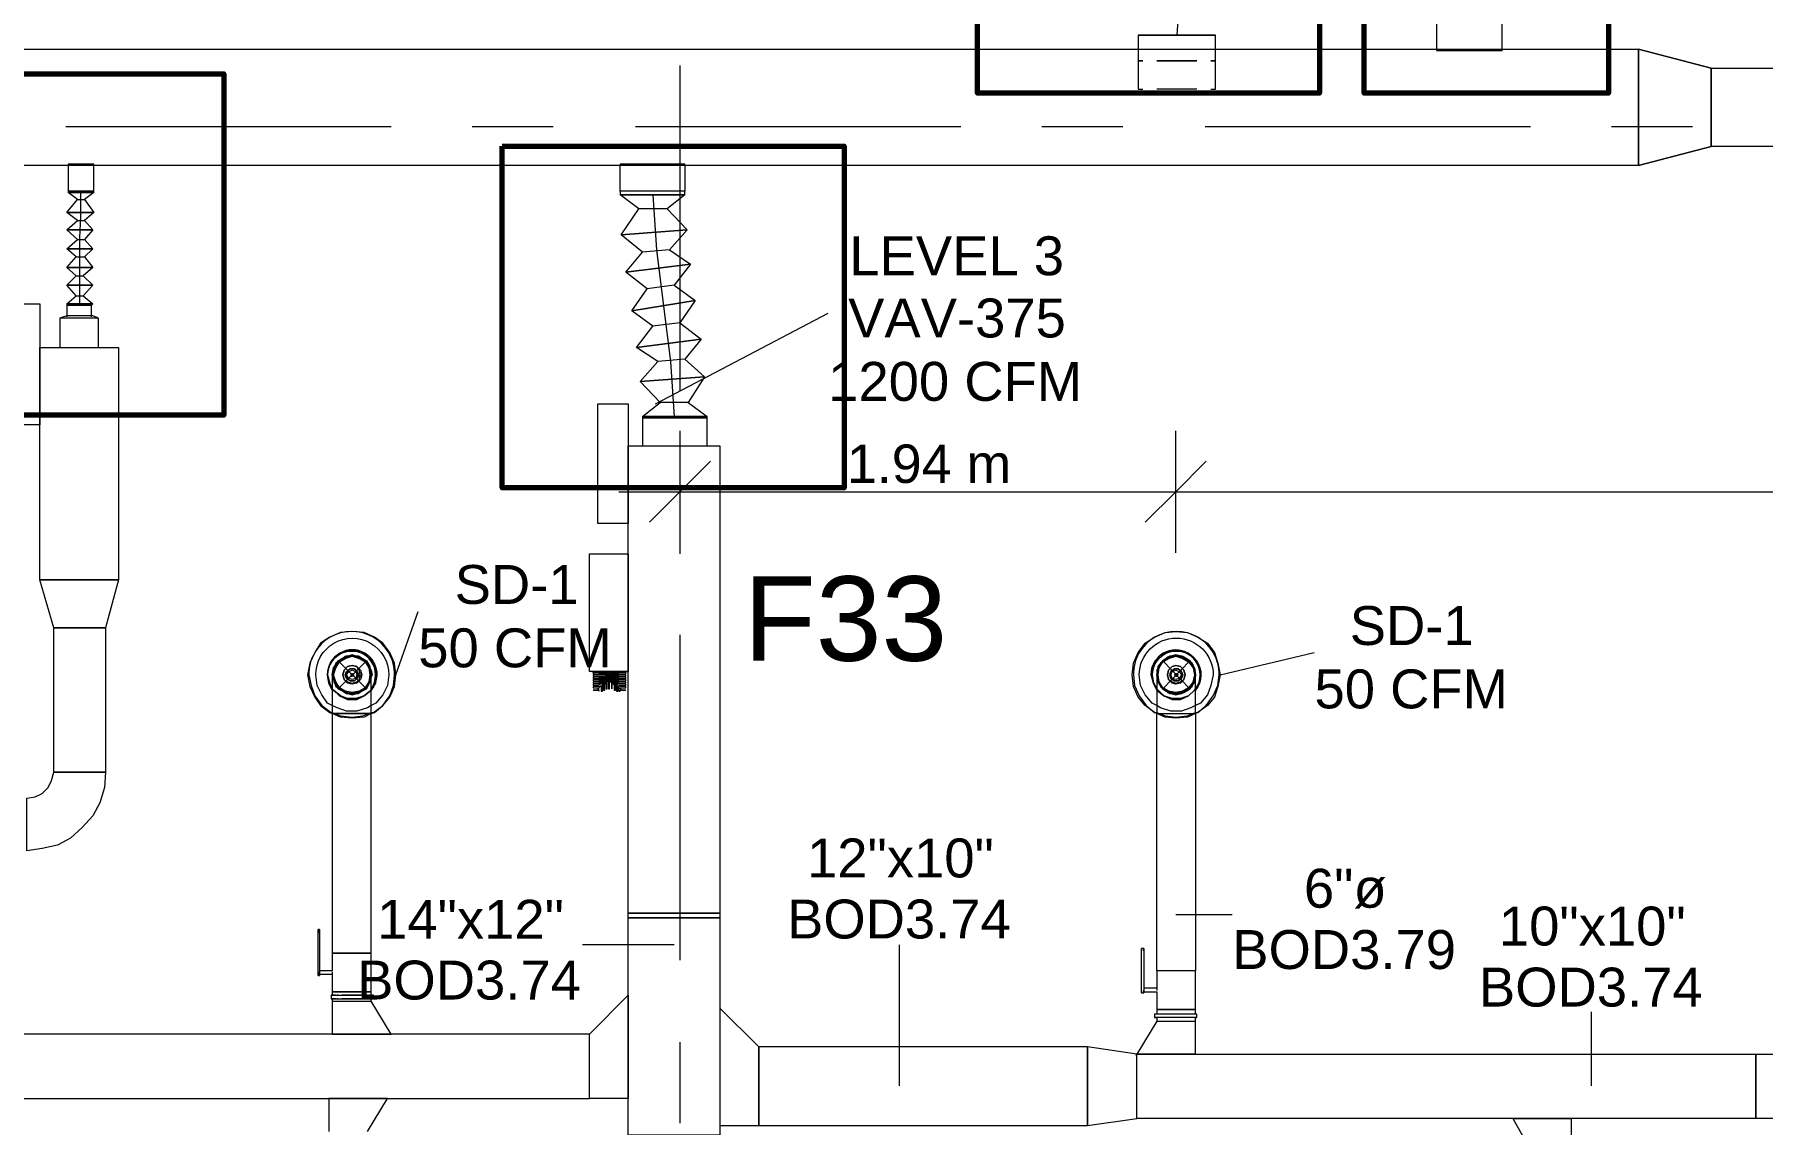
# Model space of a CAD drawing. Header units: metres. Extents: x -2 to 237, y -8 to 52.
# Drawn here: x 13.54 to 20.28, y 10.56 to 14.81 of the extents above; entities that cross this region are included whole.
import ezdxf

# ---------------------------------------------------------------- set-up
doc = ezdxf.new("R2010")
doc.units = ezdxf.units.M
doc.layers.add('HVAC - Ductos', color=5, linetype='Continuous', lineweight=0)
doc.layers.add('PDF4_Text', color=7, linetype='Continuous', lineweight=0)
doc.layers.add('PDF4_Geometry', color=7, linetype='Continuous', lineweight=0, true_color=0xaaaaaa)
doc.styles.add('PDF Arial-BoldMT-Identity-H', font='arial.ttf')
doc.styles.add('PDF Helvetica', font='')
doc.styles.get('PDF Helvetica').set_extended_font_data('Helvetica')

msp = doc.modelspace()

# ---------------------------------------------------------------- linework, layer by layer
at = {"layer": 'HVAC - Ductos', "lineweight": 0}
for points in [[(18.0143, 15.0908), (18.0097, 14.9487), (18.0006, 14.8113)], [(19.2697, 14.7564), (19.2697, 14.8617), (19.2651, 14.8617), (19.2513, 14.8617), (19.2285, 14.8617), (19.2055, 14.8617), (19.1734, 14.8617), (19.1414, 14.8617), (19.1093, 14.8617), (19.0772, 14.8617), (19.0498, 14.8617), (19.0314, 14.8617), (19.0176, 14.8617), (19.0131, 14.8617), (19.0131, 14.7564)], [(17.8494, 14.8113), (17.8494, 14.7564)], [(18.1517, 14.7564), (18.1517, 14.8113)], [(17.8494, 14.7564), (17.8494, 14.7105), (17.854, 14.7105), (17.8677, 14.7105), (17.854, 14.7105), (17.8494, 14.7105), (17.8494, 14.6098), (17.8494, 14.6006), (17.854, 14.6006), (17.8677, 14.6006)], [(18.1335, 14.6006), (18.1471, 14.6006), (18.1517, 14.6006), (18.1517, 14.6098), (18.1517, 14.7105), (18.1471, 14.7105), (18.1335, 14.7105), (18.1471, 14.7105), (18.1517, 14.7105), (18.1517, 14.7564)], [(19.0131, 14.7564), (19.0131, 14.7518), (19.0176, 14.7518), (19.0314, 14.7518), (19.0498, 14.7518), (19.0772, 14.7518), (19.1093, 14.7518), (19.1414, 14.7518), (19.1734, 14.7518), (19.2055, 14.7518), (19.2285, 14.7518), (19.2513, 14.7518), (19.2651, 14.7518), (19.2697, 14.7518), (19.2697, 14.7564)], [(19.8011, 14.3028), (19.8011, 14.7564)], [(20.0852, 14.683), (20.0852, 14.3761)], [(18.0784, 14.6006), (18.0418, 14.6006), (18.0006, 14.6006), (17.9639, 14.6006), (17.9272, 14.6006), (17.9226, 14.6006)], [(19.8011, 14.3028), (20.0852, 14.3761), (19.8011, 14.3028)], [(13.7763, 14.3028), (13.7763, 14.3073), (13.7717, 14.3073), (13.7671, 14.3073), (13.758, 14.3073), (13.7488, 14.3073), (13.7397, 14.3073), (13.7259, 14.3073), (13.7122, 14.3073), (13.6984, 14.3073), (13.6892, 14.3073), (13.68, 14.3073), (13.6755, 14.3073), (13.6755, 14.3028)], [(13.6755, 14.3028), (13.6755, 14.202), (13.68, 14.202), (13.6892, 14.202), (13.6984, 14.202), (13.7122, 14.202), (13.7259, 14.202), (13.7397, 14.202), (13.7488, 14.202), (13.758, 14.202), (13.7671, 14.202), (13.7717, 14.202), (13.7763, 14.202), (13.7763, 14.3028)], [(13.7763, 14.3073), (13.7717, 14.3073)], [(16.0809, 14.3028), (16.0809, 14.3073), (16.0763, 14.3073), (16.0671, 14.3073), (16.0442, 14.3073), (16.0213, 14.3073), (15.9892, 14.3073), (15.9571, 14.3073), (15.9251, 14.3073), (15.893, 14.3073), (15.8655, 14.3073), (15.8472, 14.3073), (15.8334, 14.3073), (15.8288, 14.3073), (15.8288, 14.3028)], [(16.0121, 14.1332), (16.09, 14.0508), (15.8334, 14.0324), (15.9022, 14.1332), (15.8288, 14.1882), (16.0809, 14.1882), (16.0809, 14.202), (16.0763, 14.202), (16.0671, 14.202), (16.0442, 14.202), (16.0213, 14.202), (15.9892, 14.202), (15.9571, 14.202), (15.9251, 14.202), (15.893, 14.202), (15.8655, 14.202), (15.8472, 14.202), (15.8334, 14.202), (15.8288, 14.202), (15.8288, 14.3028)], [(16.0809, 14.3028), (16.0809, 14.202), (16.0763, 14.202), (16.0671, 14.202), (16.0442, 14.202), (16.0213, 14.202), (15.9892, 14.202), (15.9571, 14.202), (15.9251, 14.202), (15.893, 14.202), (15.8655, 14.202), (15.8472, 14.202), (15.8334, 14.202), (15.8288, 14.202), (15.8288, 14.1882), (16.0809, 14.1882), (16.0121, 14.1332), (15.9022, 14.1332)], [(13.7122, 14.1699), (13.6755, 14.1974), (13.7763, 14.1974), (13.7397, 14.1699), (13.7763, 14.1195), (13.6709, 14.1195), (13.7122, 14.1699), (13.7397, 14.1699)], [(13.7763, 14.1974), (13.7763, 14.202), (13.7717, 14.202), (13.7671, 14.202), (13.758, 14.202), (13.7488, 14.202), (13.7397, 14.202), (13.7259, 14.202), (13.7122, 14.202), (13.6984, 14.202), (13.6892, 14.202), (13.68, 14.202), (13.6755, 14.202), (13.6755, 14.1974)], [(13.7213, 13.7621), (13.7213, 13.8492), (13.7213, 13.9362), (13.7213, 14.0187), (13.7259, 14.1058), (13.7259, 14.1974)], [(15.9571, 14.1882), (15.9709, 13.9729), (15.9984, 13.753), (16.0259, 13.5376), (16.0396, 13.3223)], [(13.7122, 14.0874), (13.6709, 14.1195), (13.7763, 14.1195), (13.7397, 14.0874), (13.7717, 14.0508), (13.6709, 14.0508), (13.7122, 14.0874), (13.7397, 14.0874)], [(13.7122, 14.0141), (13.6709, 14.0508), (13.7717, 14.0508), (13.7397, 14.0141), (13.7717, 13.9775), (13.6709, 13.9775), (13.7122, 14.0141), (13.7397, 14.0141)], [(16.0213, 13.9729), (16.1037, 13.9179), (15.8518, 13.8859), (15.9159, 13.9637), (15.8334, 14.0324), (16.09, 14.0508), (16.0213, 13.9729), (15.9159, 13.9637)], [(13.7076, 13.9454), (13.6709, 13.9775), (13.7717, 13.9775), (13.7397, 13.9454), (13.7717, 13.9042), (13.6709, 13.9042), (13.7076, 13.9454), (13.7397, 13.9454)], [(13.7076, 13.8721), (13.6709, 13.9042), (13.7717, 13.9042), (13.7351, 13.8721), (13.7717, 13.8355), (13.6709, 13.8355), (13.7076, 13.8721), (13.7351, 13.8721)], [(16.0396, 13.8355), (16.1221, 13.7759), (15.8746, 13.7346), (15.9343, 13.8217), (15.8518, 13.8859), (16.1037, 13.9179), (16.0396, 13.8355), (15.9343, 13.8217)], [(13.7076, 13.7942), (13.6709, 13.8355), (13.7717, 13.8355), (13.7351, 13.7942), (13.7717, 13.7621), (13.7671, 13.7621), (13.7534, 13.7621), (13.7305, 13.7621), (13.7076, 13.7621), (13.6892, 13.7621), (13.6755, 13.7621), (13.6709, 13.7621), (13.6755, 13.7621), (13.6892, 13.7621), (13.7076, 13.7621), (13.7305, 13.7621), (13.7534, 13.7621), (13.7671, 13.7621), (13.7717, 13.7621), (13.6709, 13.7621), (13.7076, 13.7942), (13.7351, 13.7942)], [(13.7671, 13.7117), (13.7671, 13.7576), (13.7717, 13.7621), (13.6709, 13.7621), (13.6709, 13.7576), (13.6755, 13.7576), (13.6892, 13.7576), (13.7076, 13.7576), (13.7305, 13.7576), (13.7488, 13.7576), (13.7625, 13.7576), (13.7671, 13.7576), (13.7625, 13.7576), (13.7488, 13.7576), (13.7305, 13.7576), (13.7076, 13.7576), (13.6892, 13.7576), (13.6755, 13.7576), (13.6709, 13.7576), (13.6709, 13.7117)], [(16.0625, 13.6888), (16.145, 13.6247), (15.893, 13.5926), (15.9571, 13.6751), (15.8746, 13.7346), (16.1221, 13.7759), (16.0625, 13.6888), (15.9571, 13.6751)], [(13.7946, 13.7072), (13.7854, 13.7072), (13.7717, 13.7072), (13.758, 13.7072), (13.7397, 13.7072), (13.7213, 13.7072), (13.6984, 13.7072), (13.68, 13.7072), (13.6663, 13.7072), (13.6526, 13.7072), (13.648, 13.7072), (13.6434, 13.7072)], [(15.9663, 13.3727), (16.6398, 13.7255)], [(16.0809, 13.5468), (16.1587, 13.4781), (15.9067, 13.4597), (15.9755, 13.5376), (15.893, 13.5926), (16.145, 13.6247), (16.0809, 13.5468), (15.9755, 13.5376)], [(16.0946, 13.3773), (16.1679, 13.3223), (15.9159, 13.3223), (15.9846, 13.3773), (15.9067, 13.4597), (16.1587, 13.4781), (16.0946, 13.3773), (15.9846, 13.3773)], [(16.1679, 13.3223), (16.1633, 13.3223), (16.145, 13.3223), (16.1175, 13.3223), (16.0809, 13.3223), (16.0396, 13.3223), (16.0029, 13.3223), (15.9663, 13.3223), (15.9389, 13.3223), (15.9205, 13.3223), (15.9159, 13.3223)], [(16.0625, 13.2673), (16.0625, 13.0291), (16.0625, 12.7909)], [(17.996, 12.7909), (17.996, 13.0291), (17.996, 13.2673)], [(16.1816, 13.1482), (16.0625, 13.0291), (15.9434, 12.9099)], [(18.1151, 13.1482), (17.996, 13.0291), (17.8768, 12.9099)], [(15.8242, 13.0291), (17.996, 13.0291), (23.7596, 13.0291)], [(14.9537, 12.3143), (15.0408, 12.5618)], [(14.7064, 11.0499), (14.7018, 11.0499), (14.7064, 11.0499), (14.711, 11.0499), (14.7247, 11.0499), (14.743, 11.0499), (14.7613, 11.0499), (14.7842, 11.0499), (14.8072, 11.0499), (14.8255, 11.0499), (14.8438, 11.0499), (14.853, 11.0499), (14.8621, 11.0499), (14.8667, 11.0499), (14.8667, 11.0636), (14.8621, 11.0636), (14.8575, 11.0636), (14.8575, 11.0773), (14.8484, 11.0773), (14.8393, 11.0773), (14.8209, 11.0773), (14.8026, 11.0773), (14.7842, 11.0773), (14.7659, 11.0773), (14.7476, 11.0773), (14.7292, 11.0773), (14.7201, 11.0773), (14.711, 11.0773), (14.7064, 11.0773), (14.711, 11.0773), (14.7201, 11.0773), (14.7292, 11.0773), (14.7476, 11.0773), (14.7659, 11.0773), (14.7842, 11.0773), (14.8026, 11.0773), (14.8209, 11.0773), (14.8393, 11.0773), (14.8484, 11.0773), (14.8575, 11.0773), (14.8575, 11.2285), (14.8484, 11.2285), (14.8393, 11.2285), (14.8209, 11.2285), (14.8026, 11.2285), (14.7842, 11.2285), (14.7659, 11.2285), (14.7476, 11.2285), (14.7292, 11.2285), (14.7201, 11.2285), (14.711, 11.2285), (14.7064, 11.2285), (14.711, 11.2285), (14.7201, 11.2285), (14.7292, 11.2285), (14.7476, 11.2285), (14.7659, 11.2285), (14.7842, 11.2285), (14.8026, 11.2285), (14.8209, 11.2285), (14.8393, 11.2285), (14.8484, 11.2285), (14.8575, 11.2285), (14.8575, 12.1631), (14.8713, 12.1677), (14.9034, 12.1952), (14.9309, 12.2273), (14.9492, 12.2685), (14.9537, 12.3143), (14.9492, 12.3601), (14.9309, 12.4014), (14.9034, 12.438), (14.8713, 12.461), (14.8301, 12.4793), (14.7842, 12.4838), (14.7384, 12.4793), (14.6972, 12.461), (14.6606, 12.438), (14.6376, 12.4014), (14.6193, 12.3601), (14.6101, 12.3143), (14.6193, 12.2685), (14.6376, 12.2273), (14.6606, 12.1952), (14.6972, 12.1677), (14.7064, 12.1631), (14.7064, 11.2285), (14.7064, 11.1597), (14.656, 11.1597)], [(17.9226, 12.3143), (17.9226, 12.3097), (17.9226, 12.2915), (17.9226, 12.2593), (17.9226, 12.2227), (17.9226, 12.1815), (17.9226, 12.1631), (17.9135, 12.1677), (17.8768, 12.1952), (17.8494, 12.2273), (17.831, 12.2685), (17.8264, 12.3143), (17.831, 12.3601), (17.8494, 12.4014), (17.8768, 12.438), (17.9135, 12.461), (17.9548, 12.4793), (17.996, 12.4838), (18.0418, 12.4793), (18.083, 12.461), (18.1197, 12.438), (18.1471, 12.4014), (18.1609, 12.3601), (18.1701, 12.3143), (18.1609, 12.2685), (18.1471, 12.2273), (18.1197, 12.1952), (18.083, 12.1677), (18.0738, 12.1631), (18.0738, 12.2044), (18.0738, 12.2456), (18.0738, 12.2777), (18.0738, 12.3006), (18.0738, 12.3143)], [(18.1701, 12.3143), (18.5366, 12.4014)], [(14.8163, 12.2456), (14.8117, 12.2456), (14.7842, 12.2411), (14.7568, 12.2456), (14.7292, 12.2593), (14.7155, 12.2869), (14.7064, 12.3143), (14.711, 12.3418), (14.7155, 12.3464), (14.7338, 12.3647), (14.7522, 12.3831), (14.7568, 12.3876), (14.7842, 12.3922), (14.8072, 12.3876)], [(14.7155, 12.2915), (14.711, 12.3143), (14.7155, 12.3418), (14.7064, 12.3143), (14.7064, 12.3097), (14.711, 12.296), (14.7201, 12.2777), (14.7292, 12.2593), (14.7476, 12.2502), (14.7659, 12.2411), (14.7842, 12.2365), (14.7568, 12.2456), (14.7292, 12.2593), (14.7155, 12.2869), (14.7064, 12.3143), (14.711, 12.3327), (14.7201, 12.351), (14.7292, 12.3693), (14.7476, 12.3785), (14.7659, 12.3876), (14.7842, 12.3922), (14.8026, 12.3876), (14.8209, 12.3785), (14.8347, 12.3647), (14.8484, 12.351), (14.8575, 12.3327), (14.8575, 12.3143), (14.853, 12.3327), (14.8484, 12.351), (14.8393, 12.3693), (14.8209, 12.3785), (14.8026, 12.3876), (14.7842, 12.3876), (14.7659, 12.3876), (14.7476, 12.3785), (14.7338, 12.3647), (14.7201, 12.351), (14.711, 12.3327), (14.711, 12.3143), (14.711, 12.296), (14.7201, 12.2777), (14.7338, 12.2639), (14.7476, 12.2502), (14.7659, 12.2456), (14.7842, 12.2411), (14.8026, 12.2456), (14.8209, 12.2502), (14.8347, 12.2639), (14.8484, 12.2777), (14.8393, 12.2593), (14.853, 12.2869), (14.853, 12.2823)], [(14.711, 12.3418), (14.711, 12.3327), (14.7064, 12.3143), (14.7064, 12.3097)], [(14.7155, 12.3464), (14.7155, 12.3418), (14.711, 12.3418), (14.7155, 12.3418), (14.7155, 12.3464), (14.7201, 12.351), (14.7292, 12.3693), (14.7476, 12.3785), (14.7522, 12.3831), (14.7568, 12.3831), (14.7568, 12.3876), (14.7659, 12.3876), (14.7705, 12.3876), (14.7842, 12.3922), (14.8026, 12.3876), (14.8117, 12.3876), (14.8117, 12.3831), (14.8163, 12.3831)], [(14.7155, 12.3464), (14.7292, 12.3693), (14.7522, 12.3831)], [(14.7568, 12.3831), (14.7292, 12.3693), (14.7155, 12.3418)], [(14.7522, 12.3831), (14.7568, 12.3831), (14.7568, 12.3876)], [(14.853, 12.3418), (14.8575, 12.3143), (14.853, 12.3418), (14.8393, 12.3693), (14.8117, 12.3831), (14.7842, 12.3922), (14.7568, 12.3831), (14.7842, 12.3876), (14.8072, 12.3831)], [(14.8117, 12.3876), (14.8163, 12.3831), (14.8347, 12.3647), (14.8484, 12.3464)], [(14.8117, 12.3876), (14.8117, 12.3831), (14.8163, 12.3831), (14.8209, 12.3785), (14.8393, 12.3693), (14.8484, 12.351), (14.853, 12.3464), (14.853, 12.3418), (14.8575, 12.3327), (14.8621, 12.3143), (14.8575, 12.3097)], [(14.8163, 12.3831), (14.8393, 12.3693), (14.853, 12.3464), (14.853, 12.3418), (14.8575, 12.3143), (14.853, 12.2915)], [(14.853, 12.3464), (14.853, 12.3418)], [(17.996, 12.3922), (17.9776, 12.3876), (17.9593, 12.3785), (17.9456, 12.3693), (17.9318, 12.351), (17.9226, 12.3327), (17.9226, 12.3143), (17.9226, 12.3097), (17.9226, 12.296), (17.9318, 12.2777), (17.9456, 12.2593), (17.9593, 12.2502), (17.9776, 12.2411), (17.996, 12.2365), (18.0189, 12.2411), (18.0372, 12.2502), (18.0509, 12.2593), (18.0647, 12.2777), (18.0693, 12.296), (18.0738, 12.3097), (18.0738, 12.3143), (18.0693, 12.3327), (18.0647, 12.351), (18.0509, 12.3693), (18.0372, 12.3785), (18.0189, 12.3876), (17.996, 12.3922), (18.028, 12.3831), (18.0509, 12.3693), (18.0647, 12.3464)], [(17.9272, 12.2823), (17.9272, 12.2869), (17.9226, 12.3143), (17.9272, 12.3327), (17.9318, 12.351), (17.9456, 12.3647), (17.9593, 12.3785), (17.9776, 12.3876), (17.996, 12.3876), (18.0189, 12.3876), (18.0326, 12.3785), (18.0509, 12.3647), (18.0601, 12.351), (18.0693, 12.3327), (18.0693, 12.3143), (18.0693, 12.296), (18.0601, 12.2777), (18.0509, 12.2639), (18.0326, 12.2502), (18.0189, 12.2456), (17.996, 12.2411), (17.9776, 12.2456), (17.9593, 12.2502), (17.9456, 12.2639), (17.9318, 12.2777), (17.9272, 12.296), (17.9226, 12.3143), (17.9272, 12.3418), (17.9226, 12.3143), (17.9272, 12.2869), (17.9456, 12.2593), (17.9685, 12.2456), (17.996, 12.2411), (18.028, 12.2456), (18.0509, 12.2593), (18.0693, 12.2869), (18.0647, 12.2823), (18.0509, 12.2639), (18.028, 12.2502)], [(17.9272, 12.2915), (17.9226, 12.3143), (17.9272, 12.3418), (17.9272, 12.3464), (17.9456, 12.3693), (17.9639, 12.3831)], [(17.9272, 12.3418), (17.9226, 12.3327), (17.9226, 12.3143), (17.9226, 12.3097)], [(17.9318, 12.3464), (17.9456, 12.3647), (17.9685, 12.3831), (17.973, 12.3876), (17.996, 12.3922), (17.9685, 12.3831), (17.9456, 12.3693), (17.9272, 12.3418)], [(17.9272, 12.3464), (17.9272, 12.3418), (17.9272, 12.3464), (17.9318, 12.351), (17.9456, 12.3693), (17.9593, 12.3785), (17.9685, 12.3831)], [(17.973, 12.3876), (17.9685, 12.3831), (17.9639, 12.3831), (17.9685, 12.3831), (17.973, 12.3876), (17.9776, 12.3876), (17.996, 12.3922), (18.0189, 12.3876), (18.0234, 12.3876), (18.028, 12.3831), (18.0372, 12.3785), (18.0509, 12.3693), (18.0647, 12.351), (18.0647, 12.3464), (18.0693, 12.3418)], [(17.973, 12.3831), (17.996, 12.3876), (18.0234, 12.3831)], [(18.0006, 12.3922), (18.0234, 12.3876), (18.028, 12.3831), (18.0509, 12.3647), (18.0647, 12.3464), (18.0693, 12.3418), (18.0738, 12.3143), (18.0693, 12.3418), (18.0509, 12.3693), (18.028, 12.3831)], [(18.0234, 12.3876), (18.028, 12.3831)], [(18.0647, 12.3464), (18.0693, 12.3418), (18.0693, 12.3327), (18.0738, 12.3143), (18.0738, 12.3097)], [(18.0647, 12.3418), (18.0693, 12.3143), (18.0647, 12.2915)], [(14.7064, 12.3143), (14.7064, 12.3097), (14.7064, 12.2915), (14.7064, 12.2593), (14.7064, 12.2227), (14.7064, 12.1815), (14.7064, 12.1631), (14.711, 12.1631), (14.7201, 12.1631), (14.7292, 12.1631), (14.7476, 12.1631), (14.7659, 12.1631), (14.7842, 12.1631), (14.8026, 12.1631), (14.8209, 12.1631), (14.8393, 12.1631), (14.8484, 12.1631), (14.8575, 12.1631), (14.8575, 12.2044), (14.8575, 12.2456), (14.8575, 12.2777), (14.8575, 12.3006), (14.8575, 12.3143)], [(14.7522, 12.2502), (14.7338, 12.2639), (14.7155, 12.2823), (14.7155, 12.2869), (14.711, 12.2869)], [(14.8117, 12.2456), (14.8393, 12.2593), (14.853, 12.2869)], [(14.8484, 12.2823), (14.8347, 12.2639), (14.8163, 12.2502)], [(14.8575, 12.3143), (14.853, 12.2869), (14.8575, 12.3143)], [(15.7189, 12.3281), (15.7784, 12.3281), (15.7784, 12.3235), (15.7235, 12.3235), (15.7235, 12.3189), (15.7784, 12.3189), (15.7739, 12.3143), (15.7235, 12.3143), (15.7235, 12.3097), (15.7693, 12.3097), (15.7693, 12.3052), (15.7235, 12.3052), (15.7235, 12.3006), (15.7647, 12.3006), (15.7602, 12.296), (15.7235, 12.296), (15.7235, 12.2915), (15.7602, 12.2915), (15.7556, 12.2869), (15.7235, 12.2869), (15.7235, 12.2823), (15.7556, 12.2823), (15.751, 12.2777), (15.7235, 12.2777), (15.7235, 12.2731), (15.7464, 12.2731), (15.7464, 12.2685), (15.7235, 12.2685), (15.7235, 12.2639), (15.7418, 12.2639), (15.7418, 12.2548), (15.7235, 12.2548), (15.7418, 12.2548), (15.7464, 12.2548), (15.7464, 12.2502), (15.7464, 12.2639), (15.7556, 12.2731), (15.7556, 12.2502), (15.7602, 12.2502), (15.7602, 12.2823), (15.7647, 12.2915), (15.7647, 12.2548), (15.7693, 12.2548), (15.7693, 12.296), (15.7739, 12.3097), (15.7739, 12.2593), (15.7784, 12.2593), (15.7784, 12.3143), (15.783, 12.3143), (15.783, 12.2593), (15.7876, 12.2593), (15.7876, 12.3143), (15.7922, 12.3143), (15.7968, 12.3143), (15.7968, 12.2593), (15.7968, 12.3097), (15.806, 12.296), (15.806, 12.2548), (15.8105, 12.2548), (15.8105, 12.2915), (15.8151, 12.2823), (15.8151, 12.2502), (15.8197, 12.2502), (15.8197, 12.2731), (15.8242, 12.2639), (15.8242, 12.2502), (15.8288, 12.2502), (15.8288, 12.2548), (15.8334, 12.2548), (15.8518, 12.2548), (15.8334, 12.2548), (15.8288, 12.2639), (15.8518, 12.2639), (15.8518, 12.2685), (15.8288, 12.2685), (15.8242, 12.2731), (15.8518, 12.2731), (15.8518, 12.2777), (15.8242, 12.2777), (15.8197, 12.2823), (15.8518, 12.2823), (15.8518, 12.2869), (15.8151, 12.2869), (15.8105, 12.2915), (15.8518, 12.2915), (15.8518, 12.296), (15.8105, 12.296), (15.806, 12.3006), (15.8518, 12.3006), (15.8518, 12.3052), (15.806, 12.3052), (15.8014, 12.3097), (15.8518, 12.3097), (15.8518, 12.3143), (15.8014, 12.3143), (15.7968, 12.3189), (15.8518, 12.3189), (15.8518, 12.3235), (15.7922, 12.3235), (15.7922, 12.3281), (15.8564, 12.3281)], [(15.7968, 12.3235), (15.7922, 12.3235), (15.7922, 12.3189), (15.7876, 12.3281), (15.783, 12.3235), (15.7464, 12.3235)], [(15.7464, 12.3235), (15.783, 12.3235), (15.7739, 12.3143), (15.7464, 12.3143)], [(15.7739, 12.3097), (15.7739, 12.3143), (15.7464, 12.3143)], [(15.7464, 12.3052), (15.7693, 12.3052), (15.7647, 12.3006)], [(15.7693, 12.3052), (15.7464, 12.3052)], [(15.7647, 12.3006), (15.7602, 12.296), (15.7464, 12.296), (15.7602, 12.296), (15.7602, 12.2915), (15.7556, 12.2869), (15.7556, 12.2823)], [(15.7556, 12.2915), (15.7556, 12.2869), (15.7464, 12.2869), (15.7556, 12.2869)], [(15.7556, 12.2869), (15.751, 12.2823), (15.7556, 12.2869), (15.7556, 12.2777), (15.7556, 12.2823)], [(15.7602, 12.2869), (15.7602, 12.2915), (15.7602, 12.296), (15.7556, 12.2915)], [(15.7602, 12.2869), (15.7602, 12.2777), (15.7647, 12.2777), (15.7647, 12.2915), (15.7647, 12.296)], [(15.7647, 12.296), (15.7693, 12.3052), (15.7693, 12.3006), (15.7693, 12.3052), (15.7739, 12.3143), (15.7739, 12.2823), (15.7784, 12.2869), (15.7784, 12.3143), (15.7784, 12.3189), (15.7784, 12.3143), (15.783, 12.3143), (15.7876, 12.3143)], [(15.7739, 12.3097), (15.7693, 12.3052)], [(15.7693, 12.3006), (15.7693, 12.2777), (15.7693, 12.3006)], [(15.7876, 12.3281), (15.783, 12.3235), (15.7784, 12.3189), (15.783, 12.3189), (15.7876, 12.3143), (15.7922, 12.3189), (15.7968, 12.3143), (15.8014, 12.3143), (15.7968, 12.3143), (15.8242, 12.3143)], [(15.783, 12.3143), (15.783, 12.2869), (15.783, 12.3143)], [(15.8242, 12.3235), (15.7922, 12.3235), (15.7876, 12.3281)], [(15.7876, 12.3143), (15.7876, 12.2869), (15.7922, 12.2869), (15.7922, 12.3143)], [(15.7922, 12.3143), (15.7968, 12.3189), (15.7968, 12.3143), (15.7968, 12.2869), (15.7968, 12.2823), (15.7968, 12.3143), (15.8014, 12.3052), (15.8014, 12.3006)], [(15.7968, 12.3235), (15.8242, 12.3235)], [(15.8014, 12.3097), (15.8014, 12.3143), (15.8242, 12.3143)], [(15.8105, 12.296), (15.8151, 12.2915), (15.8105, 12.296), (15.806, 12.3006), (15.806, 12.3052), (15.8014, 12.3097)], [(15.8014, 12.3006), (15.8014, 12.2777), (15.806, 12.2777), (15.806, 12.3006), (15.806, 12.3052), (15.8242, 12.3052)], [(15.8105, 12.3006), (15.806, 12.3052), (15.8242, 12.3052)], [(15.8105, 12.296), (15.8242, 12.296), (15.8105, 12.296), (15.8105, 12.3006)], [(15.8105, 12.2915), (15.8105, 12.296), (15.8105, 12.2915), (15.8105, 12.2777), (15.8105, 12.2869)], [(15.8105, 12.2869), (15.8105, 12.2915)], [(15.8197, 12.2869), (15.8242, 12.2869), (15.8197, 12.2869), (15.8151, 12.2915), (15.8151, 12.2869), (15.8151, 12.2823)], [(15.8151, 12.2823), (15.8151, 12.2777), (15.8197, 12.2777), (15.8197, 12.2869), (15.8197, 12.2823)], [(15.8242, 12.2823), (15.8197, 12.2869)], [(15.8197, 12.2823), (15.8242, 12.2777), (15.8242, 12.2823)], [(17.9639, 12.2456), (17.9685, 12.2456), (17.973, 12.2456), (17.996, 12.2411), (18.0234, 12.2456), (18.028, 12.2456), (17.996, 12.2365), (17.9685, 12.2456), (17.9456, 12.2593), (17.9272, 12.2869)], [(17.9685, 12.2502), (17.9456, 12.2639), (17.9318, 12.2823)], [(18.0693, 12.2869), (18.0509, 12.2593), (18.028, 12.2456)], [(18.0738, 12.3143), (18.0693, 12.2869), (18.0738, 12.3143)], [(14.8072, 12.2456), (14.7842, 12.2411), (14.7568, 12.2456), (14.7522, 12.2456)], [(14.8575, 12.1952), (14.8438, 12.1861), (14.8026, 12.1723), (14.7613, 12.1723), (14.7247, 12.1861), (14.7064, 12.1952)], [(14.7064, 12.1677), (14.7384, 12.154), (14.7842, 12.1494), (14.8255, 12.154), (14.8575, 12.1677)], [(14.8575, 12.1631), (14.8301, 12.1494), (14.7842, 12.1449), (14.7384, 12.1494), (14.7064, 12.1631)], [(14.8575, 12.1631), (14.8484, 12.1631), (14.8393, 12.1631), (14.8209, 12.1631), (14.8026, 12.1631), (14.7842, 12.1631), (14.7659, 12.1631), (14.7476, 12.1631), (14.7292, 12.1631), (14.7201, 12.1631), (14.711, 12.1631), (14.7064, 12.1631)], [(17.8722, 11.2377), (17.8722, 11.0819), (17.8722, 11.0773), (17.8722, 11.0727), (17.8722, 11.0773), (17.8722, 11.0819), (17.8722, 11.0773), (17.9226, 11.0773), (17.9226, 11.0086), (17.9318, 11.0086), (17.9456, 11.0086), (17.9593, 11.0086), (17.9776, 11.0086), (17.996, 11.0086), (18.0189, 11.0086), (18.0372, 11.0086), (18.0509, 11.0086), (18.0647, 11.0086), (18.0693, 11.0086), (18.0738, 11.0086), (18.0738, 11.1597), (18.0693, 11.1597), (18.0647, 11.1597), (18.0509, 11.1597), (18.0372, 11.1597), (18.0189, 11.1597), (17.996, 11.1597), (17.9776, 11.1597), (17.9593, 11.1597), (17.9456, 11.1597), (17.9318, 11.1597), (17.9226, 11.1597), (17.9226, 12.1631), (17.9318, 12.1631), (17.9456, 12.1631), (17.9593, 12.1631), (17.9776, 12.1631), (17.996, 12.1631), (18.0189, 12.1631), (18.0372, 12.1631), (18.0509, 12.1631), (18.0647, 12.1631), (18.0693, 12.1631), (18.0738, 12.1631), (18.0738, 11.1597), (18.0693, 11.1597), (18.0647, 11.1597), (18.0509, 11.1597), (18.0372, 11.1597), (18.0189, 11.1597), (17.996, 11.1597), (17.9776, 11.1597), (17.9593, 11.1597), (17.9456, 11.1597), (17.9318, 11.1597), (17.9226, 11.1597), (17.9226, 11.091), (17.8722, 11.091)], [(18.0738, 12.1952), (18.0555, 12.1861), (18.0189, 12.1723), (17.9776, 12.1723), (17.9364, 12.1861), (17.9226, 12.1952)], [(17.9226, 12.1677), (17.9548, 12.154), (17.996, 12.1494), (18.0418, 12.154), (18.0738, 12.1677)], [(18.0738, 12.1631), (18.0418, 12.1494), (17.996, 12.1449), (17.9548, 12.1494), (17.9226, 12.1631)], [(17.9226, 12.1631), (17.9318, 12.1631), (17.9456, 12.1631), (17.9593, 12.1631), (17.9776, 12.1631), (17.996, 12.1631), (18.0189, 12.1631), (18.0372, 12.1631), (18.0509, 12.1631), (18.0647, 12.1631), (18.0693, 12.1631), (18.0738, 12.1631)], [(17.996, 11.3797), (18.2159, 11.3797)], [(14.656, 11.3202), (14.6514, 11.3202)], [(14.6514, 11.1552), (14.6514, 11.1506), (14.6514, 11.1461), (14.6514, 11.1415), (14.6514, 11.1461), (14.6514, 11.1506), (14.6514, 11.1552), (14.6514, 11.3064)], [(14.656, 11.3064), (14.656, 11.1552), (14.656, 11.1506), (14.656, 11.1461), (14.656, 11.1415), (14.656, 11.1461), (14.656, 11.1506)], [(16.0396, 11.2605), (15.6822, 11.2605)], [(16.9193, 10.7107), (16.9193, 11.2605)], [(17.8722, 11.2468), (17.8631, 11.2468)], [(17.8631, 11.0819), (17.8631, 11.0773), (17.8631, 11.0727), (17.8631, 11.0773), (17.8631, 11.0819), (17.8631, 11.2377)], [(14.6514, 11.1415), (14.656, 11.1415)], [(14.656, 11.1552), (14.656, 11.1506), (14.656, 11.1461), (14.7064, 11.1461), (14.7064, 11.0773), (14.7064, 11.0636), (14.7018, 11.0636), (14.7064, 11.0636), (14.711, 11.0636), (14.7247, 11.0636), (14.743, 11.0636), (14.7613, 11.0636), (14.7842, 11.0636), (14.8072, 11.0636), (14.8255, 11.0636), (14.8438, 11.0636), (14.853, 11.0636), (14.8621, 11.0636), (14.8667, 11.0636)], [(14.7064, 11.1552), (14.7064, 11.1506), (14.7064, 11.1461)], [(14.7018, 11.0636), (14.7018, 11.0499)], [(14.7201, 11.0636), (14.711, 11.0636), (14.7064, 11.0636)], [(14.7292, 11.0636), (14.7247, 11.0636)], [(14.8255, 11.0636), (14.8209, 11.0636), (14.8026, 11.0636), (14.7842, 11.0636), (14.7659, 11.0636), (14.7476, 11.0636), (14.743, 11.0636)], [(14.8438, 11.0636), (14.8393, 11.0636)], [(14.853, 11.0636), (14.8484, 11.0636)], [(17.8631, 11.0727), (17.8722, 11.0727)], [(17.9226, 11.091), (17.9226, 11.0865), (17.9226, 11.0819)], [(14.7201, 11.0499), (14.711, 11.0499), (14.7064, 11.0499), (14.7064, 11.0407), (14.711, 11.0407), (14.7201, 11.0407), (14.7292, 11.0407), (14.7476, 11.0407), (14.7659, 11.0407), (14.7842, 11.0407), (14.8026, 11.0407), (14.8209, 11.0407), (14.8393, 11.0407), (14.8484, 11.0407), (14.8575, 11.0407), (14.8575, 11.0499), (14.8621, 11.0499), (14.8667, 11.0499)], [(14.7064, 11.0407), (14.7064, 10.9124), (14.7155, 10.9124), (14.7292, 10.9124), (14.7568, 10.9124), (14.7842, 10.9124), (14.8621, 10.9124), (14.8896, 10.9124), (14.9125, 10.9124), (14.9309, 10.9124), (14.9355, 10.9124), (14.8575, 11.0407)], [(14.7292, 11.0499), (14.7247, 11.0499)], [(14.8255, 11.0499), (14.8209, 11.0499), (14.8026, 11.0499), (14.7842, 11.0499), (14.7659, 11.0499), (14.7476, 11.0499), (14.743, 11.0499)], [(14.7522, 11.0407), (14.7568, 11.0407)], [(14.8117, 11.0407), (14.8163, 11.0407)], [(14.8438, 11.0499), (14.8393, 11.0499)], [(14.853, 11.0499), (14.8484, 11.0499)], [(18.0738, 10.8345), (18.0693, 10.8345), (18.0509, 10.8345), (18.028, 10.8345), (17.996, 10.8345), (17.9226, 10.8345), (17.8906, 10.8345), (17.8677, 10.8345), (17.8494, 10.8345), (17.8448, 10.8345), (17.6523, 10.862), (17.6523, 10.555), (17.6523, 10.862), (16.3695, 10.862), (16.3695, 10.555), (16.3695, 10.862), (16.2183, 11.0132), (16.2183, 10.555), (16.3695, 10.555), (17.6523, 10.555), (17.8448, 10.5825), (17.8448, 10.8345)], [(18.0784, 10.9765), (18.0784, 10.9902), (18.0693, 10.9902), (18.0555, 10.9902), (18.0372, 10.9902), (18.0189, 10.9902), (17.996, 10.9902), (17.9776, 10.9902), (17.9548, 10.9902), (17.941, 10.9902), (17.9272, 10.9902), (17.9181, 10.9902), (17.9135, 10.9902), (17.9135, 10.9765)], [(17.9181, 10.9902), (17.9135, 10.9902)], [(18.0738, 10.9902), (18.0738, 11.0086), (18.0693, 11.0086), (18.0647, 11.0086), (18.0509, 11.0086), (18.0372, 11.0086), (18.0189, 11.0086), (17.996, 11.0086), (17.9776, 11.0086), (17.9593, 11.0086), (17.9456, 11.0086), (17.9318, 11.0086), (17.9226, 11.0086), (17.9226, 10.9902)], [(19.6179, 10.7107), (19.6179, 10.9994)], [(17.9226, 10.9628), (17.8448, 10.8345), (17.8494, 10.8345), (17.8677, 10.8345), (17.8906, 10.8345), (17.9226, 10.8345), (17.996, 10.8345), (18.028, 10.8345), (18.0509, 10.8345), (18.0693, 10.8345), (18.0738, 10.8345), (18.0738, 10.9628)], [(18.0738, 10.9765), (18.0784, 10.9765), (18.0693, 10.9765), (18.0555, 10.9765), (18.0372, 10.9765), (18.0189, 10.9765), (17.996, 10.9765), (17.9776, 10.9765), (17.9548, 10.9765), (17.941, 10.9765), (17.9272, 10.9765), (17.9181, 10.9765), (17.9135, 10.9765), (17.9181, 10.9765), (17.9226, 10.9765), (17.9226, 10.9628), (17.9318, 10.9628), (17.9456, 10.9628), (17.9593, 10.9628), (17.9776, 10.9628), (17.996, 10.9628), (18.0189, 10.9628), (18.0372, 10.9628), (18.0509, 10.9628), (18.0647, 10.9628), (18.0693, 10.9628), (18.0738, 10.9628), (18.0738, 10.9765), (18.0693, 10.9765), (18.0647, 10.9765)], [(17.9318, 10.9765), (17.9272, 10.9765)], [(18.0372, 10.9765), (18.0189, 10.9765), (17.996, 10.9765), (17.9776, 10.9765), (17.9593, 10.9765), (17.9548, 10.9765), (17.9456, 10.9765), (17.941, 10.9765)], [(17.9639, 10.9628), (17.9685, 10.9628), (17.973, 10.9628)], [(18.0234, 10.9628), (18.028, 10.9628)], [(18.0555, 10.9765), (18.0509, 10.9765)], [(14.9355, 10.9124), (14.9309, 10.9124), (14.9125, 10.9124), (14.8896, 10.9124), (14.8621, 10.9124), (14.7842, 10.9124), (14.7568, 10.9124), (14.7292, 10.9124), (14.7155, 10.9124), (14.7064, 10.9124)], [(17.8448, 10.8299), (17.8402, 10.8299)], [(17.8448, 10.8299), (17.8402, 10.8299), (17.8448, 10.8299)], [(14.8438, 10.5321), (14.9217, 10.6603), (14.9171, 10.6603), (14.8988, 10.6603), (14.8759, 10.6603), (14.8438, 10.6603), (14.7705, 10.6603), (14.7384, 10.6603), (14.7155, 10.6603), (14.6972, 10.6603), (14.6926, 10.6603), (14.6926, 10.5321)], [(14.6926, 10.6603), (14.6972, 10.6603), (14.7155, 10.6603), (14.7384, 10.6603), (14.7705, 10.6603), (14.8438, 10.6603), (14.8759, 10.6603), (14.8988, 10.6603), (14.9171, 10.6603), (14.9217, 10.6603)], [(19.54, 10.4542), (19.54, 10.5825), (19.5308, 10.5825), (19.517, 10.5825), (19.4896, 10.5825), (19.4621, 10.5825), (19.3842, 10.5825), (19.3567, 10.5825), (19.3338, 10.5825), (19.3155, 10.5825), (19.3109, 10.5825), (19.3842, 10.4542)], [(19.3109, 10.5825), (19.3155, 10.5825), (19.3338, 10.5825), (19.3567, 10.5825), (19.3842, 10.5825), (19.4621, 10.5825), (19.4896, 10.5825), (19.517, 10.5825), (19.5308, 10.5825), (19.54, 10.5825)]]:
    msp.add_lwpolyline(points, dxfattribs=at)
for points in [[(7.5086, 15.0083), (8.0309, 14.7564), (19.8011, 14.7564), (19.8011, 14.3028), (8.0309, 14.3028), (7.5086, 13.9912)], [(18.1517, 14.8113), (18.1471, 14.8113), (18.1335, 14.8113), (18.1105, 14.8113), (18.0784, 14.8113), (18.0418, 14.8113), (18.0006, 14.8113), (17.9639, 14.8113), (17.9272, 14.8113), (17.8952, 14.8113), (17.8677, 14.8113), (17.854, 14.8113), (17.8494, 14.8113), (17.854, 14.8113), (17.8677, 14.8113), (17.8952, 14.8113), (17.9272, 14.8113), (17.9639, 14.8113), (18.0006, 14.8113), (18.0418, 14.8113), (18.0784, 14.8113), (18.1105, 14.8113), (18.1335, 14.8113), (18.1471, 14.8113)], [(18.0784, 14.7105), (18.0418, 14.7105), (18.0006, 14.7105), (17.9639, 14.7105), (17.9272, 14.7105), (17.9226, 14.7105), (17.9272, 14.7105), (17.9639, 14.7105), (18.0006, 14.7105), (18.0418, 14.7105)], [(20.0852, 14.683), (19.8011, 14.7564)], [(20.0852, 14.683), (24.3232, 14.683), (24.3232, 14.3761), (20.0852, 14.3761)], [(13.7763, 14.1974), (13.7717, 14.1974), (13.7671, 14.1974), (13.758, 14.1974), (13.7488, 14.1974), (13.7397, 14.1974), (13.7259, 14.1974), (13.7122, 14.1974), (13.6984, 14.1974), (13.6892, 14.1974), (13.68, 14.1974), (13.6755, 14.1974), (13.68, 14.1974), (13.6892, 14.1974), (13.6984, 14.1974), (13.7122, 14.1974), (13.7259, 14.1974), (13.7397, 14.1974), (13.7488, 14.1974), (13.758, 14.1974), (13.7671, 14.1974), (13.7717, 14.1974)], [(15.8288, 14.1882), (15.8334, 14.1882), (15.8472, 14.1882), (15.8655, 14.1882), (15.893, 14.1882), (15.9251, 14.1882), (15.9571, 14.1882), (15.9892, 14.1882), (16.0213, 14.1882), (16.0442, 14.1882), (16.0671, 14.1882), (16.0763, 14.1882), (16.0809, 14.1882), (16.0763, 14.1882), (16.0671, 14.1882), (16.0442, 14.1882), (16.0213, 14.1882), (15.9892, 14.1882), (15.9571, 14.1882), (15.9251, 14.1882), (15.893, 14.1882), (15.8655, 14.1882), (15.8472, 14.1882), (15.8334, 14.1882)], [(13.4464, 13.7621), (13.5656, 13.7621), (13.5656, 13.2902), (13.4464, 13.2902)], [(13.7671, 13.7576), (13.7625, 13.7576), (13.7534, 13.7576), (13.7442, 13.7576), (13.7351, 13.7576), (13.7213, 13.7576), (13.7076, 13.7576), (13.6938, 13.7576), (13.6846, 13.7576), (13.6755, 13.7576), (13.6709, 13.7576), (13.6755, 13.7576), (13.6846, 13.7576), (13.6938, 13.7576), (13.7076, 13.7576), (13.7213, 13.7576), (13.7351, 13.7576), (13.7442, 13.7576), (13.7534, 13.7576), (13.7625, 13.7576)], [(13.6434, 13.7072), (13.6434, 13.5926), (13.648, 13.5926), (13.6526, 13.5926), (13.6663, 13.5926), (13.68, 13.5926), (13.6984, 13.5926), (13.7213, 13.5926), (13.7397, 13.5926), (13.758, 13.5926), (13.7717, 13.5926), (13.7854, 13.5926), (13.7946, 13.5926), (13.7946, 13.7072), (13.7717, 13.7163), (13.758, 13.7163), (13.7442, 13.7163), (13.7213, 13.7163), (13.6984, 13.7163), (13.68, 13.7163), (13.6709, 13.7163)], [(13.8725, 13.5926), (13.8725, 12.6855), (13.5656, 12.6855), (13.5656, 13.5926)], [(15.7418, 13.3727), (15.8609, 13.3727), (15.8609, 12.9054), (15.7418, 12.9054)], [(16.1679, 13.3177), (16.1587, 13.3177), (16.1404, 13.3177), (16.1129, 13.3177), (16.0809, 13.3177), (16.0396, 13.3177), (16.0029, 13.3177), (15.9663, 13.3177), (15.9389, 13.3177), (15.9205, 13.3177), (15.9159, 13.3177), (15.9159, 13.2078), (15.9205, 13.2078), (15.9343, 13.2078), (15.9526, 13.2078), (15.98, 13.2078), (16.0075, 13.2078), (16.0396, 13.2078), (16.0717, 13.2078), (16.1037, 13.2078), (16.1313, 13.2078), (16.1495, 13.2078), (16.1633, 13.2078), (16.1679, 13.2078), (16.1679, 13.3177), (16.1679, 13.3223), (16.1633, 13.3223), (16.145, 13.3223), (16.1175, 13.3223), (16.0809, 13.3223), (16.0396, 13.3223), (16.0029, 13.3223), (15.9663, 13.3223), (15.9389, 13.3223), (15.9205, 13.3223), (15.9159, 13.3223), (15.9159, 13.3177), (15.9205, 13.3177), (15.9389, 13.3177), (15.9663, 13.3177), (16.0029, 13.3177), (16.0396, 13.3177), (16.0809, 13.3177), (16.1129, 13.3177), (16.1404, 13.3177), (16.1587, 13.3177)], [(16.1679, 13.3177), (16.1633, 13.3177), (16.1495, 13.3177), (16.1313, 13.3177), (16.1037, 13.3177), (16.0717, 13.3177), (16.0396, 13.3177), (16.0075, 13.3177), (15.98, 13.3177), (15.9526, 13.3177), (15.9343, 13.3177), (15.9205, 13.3177), (15.9159, 13.3177), (15.9205, 13.3177), (15.9343, 13.3177), (15.9526, 13.3177), (15.98, 13.3177), (16.0075, 13.3177), (16.0396, 13.3177), (16.0717, 13.3177), (16.1037, 13.3177), (16.1313, 13.3177), (16.1495, 13.3177), (16.1633, 13.3177)], [(16.2183, 13.2078), (16.2183, 11.3843), (15.8609, 11.3843), (15.8609, 13.2078)], [(15.7097, 12.7863), (15.8609, 12.7863), (15.8609, 12.3281), (15.7097, 12.3281)], [(13.6205, 12.4976), (13.5656, 12.6855), (13.8725, 12.6855), (13.8221, 12.4976)], [(13.8221, 12.4976), (13.8221, 11.9341), (13.6205, 11.9341), (13.6205, 12.4976)], [(14.8484, 12.2869), (14.8347, 12.2639), (14.8117, 12.2502), (14.7842, 12.2456), (14.7568, 12.2502), (14.7338, 12.2639), (14.7201, 12.2869), (14.711, 12.3143), (14.7201, 12.3418), (14.7338, 12.3647), (14.7568, 12.3785), (14.7842, 12.3876), (14.8117, 12.3785), (14.8347, 12.3647), (14.8484, 12.3418), (14.853, 12.3143)], [(14.7659, 12.3464), (14.7522, 12.3327), (14.7476, 12.3143), (14.7522, 12.3327), (14.7659, 12.3464), (14.7842, 12.351), (14.8026, 12.3464), (14.8163, 12.3327), (14.8209, 12.3143), (14.8163, 12.296), (14.8026, 12.2823), (14.7842, 12.2777), (14.7659, 12.2823), (14.7522, 12.296), (14.7476, 12.3143), (14.7522, 12.296), (14.7659, 12.2869), (14.7842, 12.2823), (14.8026, 12.2869), (14.8117, 12.296), (14.8163, 12.3143), (14.8117, 12.3327), (14.8026, 12.3464), (14.7842, 12.351)], [(14.775, 12.3373), (14.7659, 12.3281), (14.7568, 12.3143), (14.7613, 12.3281), (14.775, 12.3373), (14.7934, 12.3373), (14.8026, 12.3281), (14.8117, 12.3143), (14.8026, 12.3006), (14.7934, 12.2915), (14.775, 12.2915), (14.7613, 12.3006), (14.7568, 12.3143), (14.7659, 12.3006), (14.775, 12.2915), (14.7934, 12.2915), (14.8026, 12.3006), (14.8072, 12.3143), (14.8026, 12.3281), (14.7934, 12.3373)], [(18.0647, 12.2869), (18.0464, 12.2639), (18.0234, 12.2502), (17.996, 12.2456), (17.9685, 12.2502), (17.9456, 12.2639), (17.9318, 12.2869), (17.9272, 12.3143), (17.9318, 12.3418), (17.9456, 12.3647), (17.9685, 12.3785), (17.996, 12.3876), (18.0234, 12.3785), (18.0464, 12.3647), (18.0647, 12.3418), (18.0693, 12.3143)], [(17.9685, 12.3327), (17.9639, 12.3143), (17.9685, 12.3327), (17.9822, 12.3464), (17.996, 12.351), (18.0143, 12.3464), (18.028, 12.3327), (18.0326, 12.3143), (18.028, 12.3327), (18.0143, 12.3464), (17.996, 12.351), (17.9822, 12.3464)], [(17.9776, 12.3281), (17.973, 12.3143), (17.9776, 12.3281), (17.9914, 12.3373), (18.0051, 12.3373), (18.0189, 12.3281), (18.0234, 12.3143), (18.0189, 12.3281), (18.0051, 12.3373), (17.9914, 12.3373)], [(14.688, 12.3143), (14.6926, 12.2823), (14.7064, 12.2548), (14.6926, 12.2823)], [(14.798, 12.3006), (14.7842, 12.296), (14.7705, 12.3006), (14.7613, 12.3143), (14.7705, 12.3281), (14.7842, 12.3327), (14.798, 12.3281), (14.8026, 12.3143)], [(14.7796, 12.3189), (14.7796, 12.3143), (14.7796, 12.3189), (14.7888, 12.3189), (14.7888, 12.3143), (14.7842, 12.3189)], [(14.7842, 12.3097), (14.7888, 12.3143), (14.7888, 12.3097), (14.7796, 12.3097), (14.7796, 12.3143), (14.7796, 12.3097)], [(14.8575, 12.3097), (14.8575, 12.3143), (14.853, 12.296), (14.8484, 12.2777), (14.8575, 12.296)], [(15.751, 12.2823), (15.7464, 12.2777), (15.751, 12.2777)], [(15.7876, 12.3281), (15.7922, 12.3235), (15.7922, 12.3189), (15.7876, 12.3189), (15.783, 12.3189), (15.783, 12.3235)], [(17.8998, 12.3143), (17.9089, 12.2823), (17.9226, 12.2548), (17.9089, 12.2823)], [(18.028, 12.296), (18.0326, 12.3143), (18.028, 12.296), (18.0143, 12.2823), (17.996, 12.2777), (17.9822, 12.2823), (17.9685, 12.296), (17.9639, 12.3143), (17.9685, 12.296), (17.9822, 12.2869), (17.996, 12.2823), (18.0143, 12.2869)], [(18.0189, 12.3006), (18.0234, 12.3143), (18.0189, 12.3006), (18.0051, 12.2915), (17.9914, 12.2915), (17.9776, 12.3006), (17.973, 12.3143), (17.9776, 12.3006), (17.9914, 12.2915), (18.0051, 12.2915)], [(18.0097, 12.3006), (17.996, 12.296), (17.9822, 12.3006), (17.9776, 12.3143), (17.9822, 12.3281), (17.996, 12.3327), (18.0097, 12.3281), (18.0189, 12.3143)], [(17.996, 12.3189), (17.9914, 12.3143), (17.996, 12.3189), (18.0006, 12.3189), (18.0051, 12.3143), (18.0006, 12.3189)], [(18.0006, 12.3097), (18.0051, 12.3143), (18.0006, 12.3097), (17.996, 12.3097), (17.9914, 12.3143), (17.996, 12.3097)], [(14.711, 12.2548), (14.7384, 12.2319), (14.7659, 12.2227), (14.798, 12.2227), (14.8301, 12.2319), (14.8026, 12.2181), (14.7659, 12.2181), (14.7338, 12.2319), (14.711, 12.2548), (14.7064, 12.2548), (14.711, 12.2548), (14.7064, 12.2593)], [(14.8301, 12.2319), (14.798, 12.2227), (14.7659, 12.2227), (14.7384, 12.2319), (14.711, 12.2548), (14.7338, 12.2319), (14.7659, 12.2181), (14.8026, 12.2181), (14.8301, 12.2319), (14.8575, 12.2548)], [(14.8117, 12.2456), (14.7842, 12.2365), (14.8026, 12.2411), (14.8209, 12.2502), (14.8393, 12.2593)], [(14.8575, 12.2548), (14.8575, 12.2593), (14.8575, 12.2548), (14.8301, 12.2319)], [(17.9272, 12.2548), (17.9502, 12.2319), (17.9822, 12.2227), (18.0143, 12.2227), (18.0464, 12.2319), (18.0693, 12.2548), (18.0738, 12.2593), (18.0693, 12.2548), (18.0464, 12.2319), (18.0143, 12.2227), (17.9822, 12.2227), (17.9502, 12.2319), (17.9272, 12.2548), (17.9226, 12.2593)], [(18.0693, 12.2548), (18.0464, 12.2319), (18.0143, 12.2181), (17.9822, 12.2181), (17.9502, 12.2319), (17.9226, 12.2548), (17.9502, 12.2319), (17.9822, 12.2181), (18.0143, 12.2181), (18.0464, 12.2319), (18.0693, 12.2548), (18.0738, 12.2548)], [(13.5151, 11.6271), (13.5151, 11.8333), (13.5472, 11.8379), (13.5747, 11.8516), (13.5976, 11.8745), (13.6114, 11.902), (13.6205, 11.9341), (13.8221, 11.9341), (13.8175, 11.8745), (13.7992, 11.8149), (13.7717, 11.7645), (13.7305, 11.7187), (13.6846, 11.6775), (13.6342, 11.65), (13.5747, 11.6363)], [(16.2183, 11.3843), (16.2183, 11.3659), (15.8609, 11.3659), (15.8609, 11.3843)], [(15.8609, 10.5183), (15.8609, 11.3659), (16.2183, 11.3659), (16.2183, 10.5183)], [(14.6514, 11.3064), (14.6514, 11.311), (14.6514, 11.3156), (14.6514, 11.3202), (14.6514, 11.3156), (14.6514, 11.311)], [(14.656, 11.3064), (14.656, 11.311), (14.656, 11.3156), (14.656, 11.3202), (14.656, 11.3156), (14.656, 11.311)], [(17.8631, 11.2377), (17.8631, 11.2423), (17.8631, 11.2468), (17.8631, 11.2423)], [(17.8722, 11.2377), (17.8722, 11.2423), (17.8722, 11.2468), (17.8722, 11.2423)], [(15.7097, 10.9124), (11.9116, 10.9124), (11.9116, 10.6603), (15.7097, 10.6603), (15.7097, 10.9124), (15.8609, 11.0636), (15.8609, 10.6603), (15.7097, 10.6603)], [(20.2593, 10.5825), (17.8448, 10.5825), (17.8448, 10.8345), (20.2593, 10.8345)], [(20.2593, 10.8345), (20.5479, 10.8345), (20.5479, 10.5825), (20.2593, 10.5825)]]:
    msp.add_lwpolyline(points, close=True, dxfattribs=at)
for points in [[(14.8575, 12.1677), (14.8667, 12.1677), (14.9034, 12.1952), (14.9309, 12.2319), (14.9446, 12.2731), (14.9492, 12.3143, 1.013823), (14.6147, 12.3143), (14.6239, 12.2731), (14.6376, 12.2319), (14.6652, 12.1952), (14.7018, 12.1677), (14.7064, 12.1677)], [(18.0738, 12.1677), (18.083, 12.1677), (18.1151, 12.1952), (18.1426, 12.2319), (18.1609, 12.2731), (18.1655, 12.3143, 1.013823), (17.831, 12.3143), (17.8356, 12.2731), (17.854, 12.2319), (17.8814, 12.1952), (17.9135, 12.1677), (17.9226, 12.1677)], [(14.7064, 12.1952), (14.688, 12.2044), (14.6652, 12.2365), (14.6468, 12.2731), (14.6422, 12.3143, -1.008592), (14.9263, 12.3143), (14.9217, 12.2731), (14.9034, 12.2365), (14.8759, 12.2044), (14.8575, 12.1952)], [(17.9226, 12.1952), (17.9043, 12.2044), (17.8768, 12.2365), (17.8586, 12.2731), (17.854, 12.3143, -0.994859), (18.1426, 12.3143), (18.1335, 12.2731), (18.1197, 12.2365), (18.0922, 12.2044), (18.0738, 12.1952)]]:
    msp.add_lwpolyline(points, format="xyb", dxfattribs=at)
for points in [[(14.8575, 12.2548), (14.8759, 12.2823), (14.8804, 12.3143, 1.018933), (14.688, 12.3143), (14.6972, 12.2823), (14.7064, 12.2593, -1.369217), (14.8759, 12.3143), (14.8713, 12.2823), (14.8575, 12.2593, 1.369214), (14.688, 12.3143, -1.444252)], [(18.0922, 12.3143, 1.010987), (17.8998, 12.3143, -1.405512), (18.0738, 12.2548), (18.0876, 12.2823), (18.0922, 12.3143), (18.0876, 12.2823), (18.0738, 12.2593, 1.369338), (17.9043, 12.3143), (17.9089, 12.2823), (17.9226, 12.2593, -1.369217)]]:
    msp.add_lwpolyline(points, format="xyb", close=True, dxfattribs=at)
at = {"layer": 'PDF4_Geometry', "color": 232, "lineweight": 70, "true_color": 0xe91e64}
for points in [[(17.2235, 15.9177), (18.5569, 15.9177), (18.5569, 14.5843), (17.2235, 14.5843)], [(18.731, 15.9177), (19.6847, 15.9177), (19.6847, 14.5843), (18.731, 14.5843)], [(12.9495, 14.6607), (14.2829, 14.6607), (14.2829, 13.3274), (12.9495, 13.3274)], [(15.3694, 14.3778), (16.7028, 14.3778), (16.7028, 13.0444), (15.3694, 13.0444)]]:
    msp.add_lwpolyline(points, close=True, dxfattribs=at)
at = {"layer": 'PDF4_Geometry', "lineweight": 0}
for points in [[(16.0625, 14.6922), (16.0625, 13.4231)], [(14.9355, 14.454), (13.6663, 14.454)], [(15.5677, 14.454), (15.2516, 14.454)], [(17.1575, 14.454), (15.8884, 14.454)], [(17.7898, 14.454), (17.4736, 14.454)], [(19.3796, 14.454), (18.1105, 14.454)], [(20.0119, 14.454), (19.6957, 14.454)], [(16.0625, 13.1024), (16.0625, 12.7863)], [(16.0625, 12.4701), (16.0625, 11.201)], [(16.0625, 10.8803), (16.0625, 10.5641)]]:
    msp.add_lwpolyline(points, dxfattribs=at)
at = {"layer": 'PDF4_Geometry', "color": 8, "lineweight": 0, "true_color": 0x808080}
for points in [[(14.8438, 12.3601), (14.8072, 12.3876), (14.7613, 12.3876), (14.7201, 12.3601), (14.7064, 12.3143), (14.7201, 12.2685), (14.7613, 12.2411), (14.8072, 12.2411), (14.8438, 12.2685), (14.8621, 12.3143)], [(18.0601, 12.3601), (18.0189, 12.3876), (17.973, 12.3876), (17.9364, 12.3601), (17.9226, 12.3143), (17.9364, 12.2685), (17.973, 12.2411), (18.0189, 12.2411), (18.0601, 12.2685), (18.0738, 12.3143)]]:
    msp.add_lwpolyline(points, close=True, dxfattribs=at)
for points in [[(14.7292, 12.3693), (14.8393, 12.2593)], [(14.8393, 12.3693), (14.7292, 12.2593)], [(17.9456, 12.3693), (18.0509, 12.2593)], [(18.0509, 12.3693), (17.9456, 12.2593)]]:
    msp.add_lwpolyline(points, dxfattribs=at)

# ---------------------------------------------------------------- texts
at = {"layer": 'PDF4_Text', "lineweight": 0, "attachment_point": 4, "style": 'PDF Helvetica'}
for s, insert, char_height in [('LEVEL 3', (16.723, 13.949), 0.1519), ('VAV-375', (16.7184, 13.7062), 0.1519), ('1200 CFM', (16.6405, 13.4588), 0.1519), ('1.94 m', (16.7138, 13.1374), 0.15002), ('SD-1', (15.1835, 12.6661), 0.1519), ('SD-1', (18.6748, 12.5058), 0.1519), ('50 CFM', (15.0415, 12.4187), 0.1519), ('50 CFM', (18.5374, 12.2584), 0.1519), ('12"x10"', (16.558, 11.5986), 0.1519), ('6"ø', (18.4961, 11.4795), 0.1519), ('14"x12"', (14.8811, 11.3603), 0.1519), ('BOD3.74', (16.4801, 11.3603), 0.1519), ('10"x10"', (19.2567, 11.3329), 0.1519), ('BOD3.79', (18.2166, 11.2412), 0.1519), ('BOD3.74', (14.8032, 11.1221), 0.1519), ('BOD3.74', (19.1788, 11.0946), 0.1519)]:
    msp.add_mtext(s, dxfattribs=dict(at, insert=insert, char_height=char_height))
at = {"layer": 'PDF4_Text', "color": 232, "lineweight": 70, "true_color": 0xe91e64, "insert": (16.3106, 12.5318), "char_height": 0.32989, "attachment_point": 4, "style": 'PDF Arial-BoldMT-Identity-H'}
msp.add_mtext('F33', dxfattribs=at)

doc.saveas('drawing.dxf')
